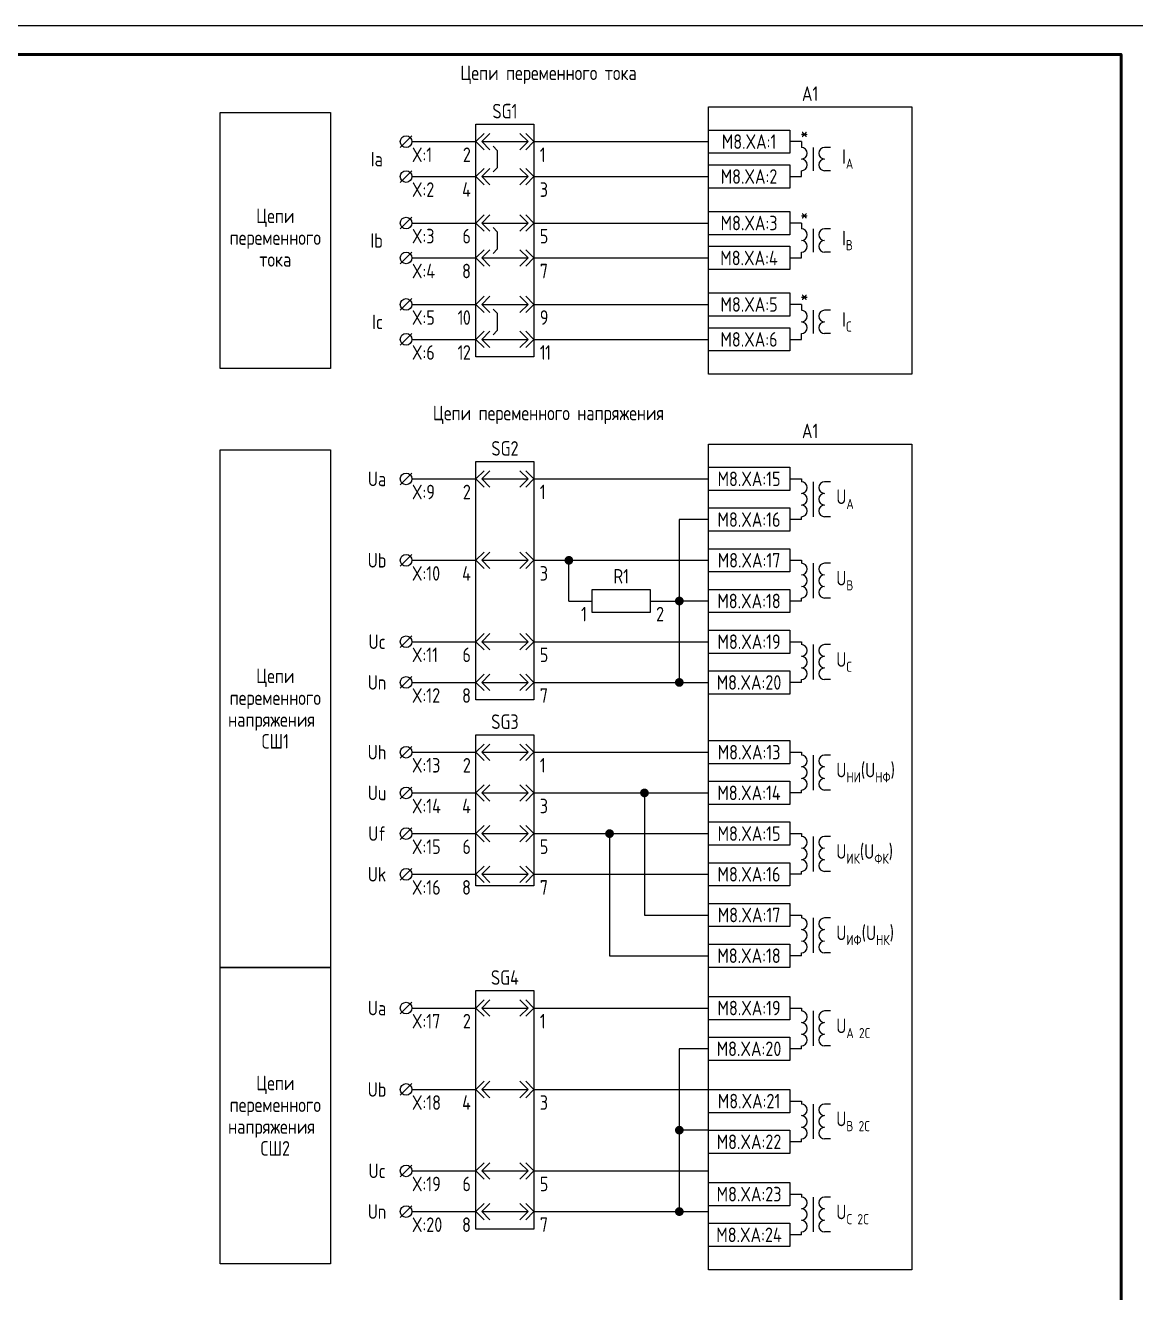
# Model space of a CAD drawing. Header units: millimetres. Extents: x -774 to 2891, y -90 to 618.
# Drawn here: x 226.5 to 417.5, y 79.1 to 297 of the extents above; entities that cross this region are included whole.
import ezdxf

# ---------------------------------------------------------------- set-up
doc = ezdxf.new("R2010")
doc.units = ezdxf.units.MM
doc.styles.add('Gost_type_A', font='GOST_0.TTF')

# ---------------------------------------------------------------- blocks, each defined once
blk = doc.blocks.new('Формат_А3')
blk.add_lwpolyline([(-420, 297), (0, 297), (0, 0), (-420, 0)], close=True)
at = {"lineweight": 50}
blk.add_lwpolyline([(-400, 292), (-5, 292), (-5, 5), (-400, 5)], close=True, dxfattribs=at)
blk = doc.blocks.new('БИ_разъем')
for p, q in [((0, 0), (1.41, 1.41)), ((0, 0), (1.41, 1.41)), ((0, 0), (1.41, -1.41)), ((0, 0), (1.41, -1.41)), ((1, 0), (2.41, 1.41)), ((1, 0), (2.41, -1.41)), ((1, 0), (9, 0)), ((9, 0), (7.59, 1.41)), ((9, 0), (7.59, -1.41)), ((10, 0), (8.59, 1.41)), ((10, 0), (8.59, 1.41)), ((10, 0), (8.59, -1.41)), ((10, 0), (8.59, -1.41))]:
    blk.add_line(p, q)
blk = doc.blocks.new('БИ_перемычка')
for p, q in [((2.97, -0.79), (3.67, -1.5)), ((3.67, -1.5), (3.67, -4.5)), ((2.97, -5.21), (3.67, -4.5))]:
    blk.add_line(p, q)
blk = doc.blocks.new('POINT')
at = {"const_width": 0.75}
blk.add_lwpolyline([(-0.375, 0, 1), (0.375, 0, 1)], format="xyb", close=True, dxfattribs=at)

msp = doc.modelspace()

# ---------------------------------------------------------------- linework, layer by layer
for p, q in [((293, 278), (291, 276)), ((293, 277), (304, 277)), ((314, 277), (344, 277)), ((360, 277), (358, 277)), ((293, 272), (291, 270)), ((293, 271), (303.83, 271)), ((304, 271), (305.41, 272.41)), ((304, 271), (305.41, 272.41)), ((304, 271), (305.41, 269.59)), ((304, 271), (305.41, 269.59)), ((305, 271), (306.41, 272.41)), ((305, 271), (306.41, 269.59)), ((305, 271), (313, 271)), ((313, 271), (311.59, 272.41)), ((313, 271), (311.59, 269.59)), ((314, 271), (312.59, 272.41)), ((314, 271), (312.59, 272.41)), ((314, 271), (312.59, 269.59)), ((314, 271), (312.59, 269.59)), ((314, 271), (344, 271)), ((358, 271), (360, 271)), ((293, 264), (291, 262)), ((293, 263), (303.83, 263)), ((314, 263), (344, 263)), ((360, 263), (358, 263)), ((293, 258), (291, 256)), ((293, 257), (303.83, 257)), ((314, 257), (344, 257)), ((358, 257), (360, 257)), ((293, 250), (291, 248)), ((293, 249), (304, 249)), ((314, 249), (344, 249)), ((360, 249), (358, 249)), ((304, 243), (305.41, 244.41)), ((304, 243), (305.41, 244.41)), ((305, 243), (306.41, 244.41)), ((313, 243), (311.59, 244.41)), ((314, 243), (312.59, 244.41)), ((314, 243), (312.59, 244.41)), ((293, 244), (291, 242)), ((293, 243), (303.83, 243)), ((304, 243), (305.41, 241.59)), ((304, 243), (305.41, 241.59)), ((305, 243), (306.41, 241.59)), ((305, 243), (313, 243)), ((313, 243), (311.59, 241.59)), ((314, 243), (312.59, 241.59)), ((314, 243), (312.59, 241.59)), ((314, 243), (344, 243)), ((358, 243), (360, 243)), ((293, 220), (291, 218)), ((293, 219), (304, 219)), ((314, 219), (344, 219)), ((344, 212), (339, 212)), ((339, 212), (339, 184)), ((293, 206), (291, 204)), ((293, 205), (304, 205)), ((314, 205), (344, 205)), ((320, 198), (320, 205)), ((320, 198), (324, 198)), ((334, 198), (339, 198)), ((344, 198), (339, 198)), ((293, 192), (291, 190)), ((293, 191), (304, 191)), ((314, 191), (344, 191)), ((293, 185), (291, 183)), ((293, 184), (304, 184)), ((314, 184), (344, 184)), ((293, 173), (291, 171)), ((293, 172), (304, 172)), ((314, 172), (344, 172)), ((293, 166), (291, 164)), ((293, 165), (304, 165)), ((314, 165), (344, 165)), ((333, 165), (333, 144)), ((293, 159), (291, 157)), ((293, 158), (304, 158)), ((314, 158), (344, 158)), ((327, 158), (327, 137)), ((293, 152), (291, 150)), ((293, 151), (304, 151)), ((314, 151), (344, 151)), ((333, 144), (344, 144)), ((327, 137), (344, 137)), ((293, 129), (291, 127)), ((293, 128), (304, 128)), ((314, 128), (344, 128)), ((344, 121), (339, 121)), ((339, 121), (339, 93)), ((293, 115), (291, 113)), ((293, 114), (304, 114)), ((314, 114), (344, 114)), ((344, 107), (339, 107)), ((293, 101), (291, 99)), ((293, 100), (304, 100)), ((314, 100), (344, 100)), ((293, 94), (291, 92)), ((293, 93), (304, 93)), ((314, 93), (344, 93))]:
    msp.add_line(p, q)
at = {"ltscale": 4}
for p, q in [((360, 277), (360, 276)), ((360, 276.5), (360, 276)), ((362, 276), (362, 272)), ((362, 276), (362, 272)), ((365, 276), (364, 276)), ((365, 276), (364, 276)), ((360, 271), (360, 272)), ((365, 272), (364, 272)), ((365, 272), (364, 272)), ((360, 263), (360, 262)), ((360, 262.5), (360, 262)), ((362, 262), (362, 258)), ((362, 262), (362, 258)), ((365, 262), (364, 262)), ((365, 262), (364, 262)), ((360, 257), (360, 258)), ((365, 258), (364, 258)), ((365, 258), (364, 258)), ((360, 249), (360, 248)), ((360, 248.5), (360, 248)), ((362, 248), (362, 244)), ((362, 248), (362, 244)), ((365, 248), (364, 248)), ((365, 248), (364, 248)), ((360, 243), (360, 244)), ((365, 244), (364, 244)), ((365, 244), (364, 244)), ((358, 219), (360, 219)), ((360, 219), (360, 218.5)), ((360, 219), (360, 218.5)), ((362, 218.5), (362, 214.5)), ((365, 218.5), (364, 218.5)), ((362, 216.5), (362, 212.5)), ((360, 212), (358, 212)), ((360, 212), (360, 212.5)), ((365, 212.5), (364, 212.5)), ((358, 205), (360, 205)), ((360, 205), (360, 204.5)), ((360, 205), (360, 204.5)), ((362, 204.5), (362, 200.5)), ((365, 204.5), (364, 204.5)), ((362, 202.5), (362, 198.5)), ((360, 198), (360, 198.5)), ((365, 198.5), (364, 198.5)), ((360, 198), (358, 198)), ((358, 191), (360, 191)), ((360, 191), (360, 190.5)), ((360, 191), (360, 190.5)), ((362, 190.5), (362, 186.5)), ((365, 190.5), (364, 190.5)), ((362, 188.5), (362, 184.5)), ((360, 184), (358, 184)), ((360, 184), (360, 184.5)), ((365, 184.5), (364, 184.5)), ((358, 172), (360, 172)), ((360, 172), (360, 171.5)), ((360, 172), (360, 171.5)), ((362, 171.5), (362, 167.5)), ((365, 171.5), (364, 171.5)), ((362, 169.5), (362, 165.5)), ((360, 165), (358, 165)), ((360, 165), (360, 165.5)), ((365, 165.5), (364, 165.5)), ((358, 158), (360, 158)), ((360, 158), (360, 157.5)), ((360, 158), (360, 157.5)), ((362, 157.5), (362, 153.5)), ((365, 157.5), (364, 157.5)), ((362, 155.5), (362, 151.5)), ((360, 151), (358, 151)), ((360, 151), (360, 151.5)), ((365, 151.5), (364, 151.5)), ((358, 144), (360, 144)), ((360, 144), (360, 143.5)), ((360, 144), (360, 143.5)), ((362, 143.5), (362, 139.5)), ((365, 143.5), (364, 143.5)), ((362, 141.5), (362, 137.5)), ((360, 137), (360, 137.5)), ((365, 137.5), (364, 137.5)), ((360, 137), (358, 137)), ((358, 128), (360, 128)), ((360, 128), (360, 127.5)), ((360, 128), (360, 127.5)), ((362, 127.5), (362, 123.5)), ((365, 127.5), (364, 127.5)), ((362, 125.5), (362, 121.5)), ((360, 121), (358, 121)), ((360, 121), (360, 121.5)), ((365, 121.5), (364, 121.5)), ((358, 112), (360, 112)), ((360, 112), (360, 111.5)), ((360, 112), (360, 111.5)), ((362, 111.5), (362, 107.5)), ((365, 111.5), (364, 111.5)), ((362, 109.5), (362, 105.5)), ((360, 105), (358, 105)), ((360, 105), (360, 105.5)), ((365, 105.5), (364, 105.5)), ((358, 96), (360, 96)), ((360, 96), (360, 95.5)), ((360, 96), (360, 95.5)), ((362, 95.5), (362, 91.5)), ((365, 95.5), (364, 95.5)), ((362, 93.5), (362, 89.5)), ((360, 89), (360, 89.5)), ((365, 89.5), (364, 89.5)), ((360, 89), (358, 89))]:
    msp.add_line(p, q, dxfattribs=at)
for points in [[(279, 238), (260, 238), (260, 282), (279, 282)], [(344, 283), (379, 283), (379, 237), (344, 237)], [(304, 280), (314, 280), (314, 240), (304, 240)], [(344, 279), (358, 279), (358, 275), (344, 275)], [(344, 273), (358, 273), (358, 269), (344, 269)], [(344, 265), (358, 265), (358, 261), (344, 261)], [(344, 259), (358, 259), (358, 255), (344, 255)], [(344, 251), (358, 251), (358, 247), (344, 247)], [(344, 245), (358, 245), (358, 241), (344, 241)], [(344, 225), (379, 225), (379, 83), (344, 83)], [(279, 135), (260, 135), (260, 224), (279, 224)], [(304, 222), (314, 222), (314, 181), (304, 181)], [(344, 221), (358, 221), (358, 217), (344, 217)], [(344, 214), (358, 214), (358, 210), (344, 210)], [(344, 207), (358, 207), (358, 203), (344, 203)], [(324, 200), (334, 200), (334, 196), (324, 196)], [(344, 200), (358, 200), (358, 196), (344, 196)], [(344, 193), (358, 193), (358, 189), (344, 189)], [(344, 186), (358, 186), (358, 182), (344, 182)], [(304, 175), (314, 175), (314, 149), (304, 149)], [(344, 174), (358, 174), (358, 170), (344, 170)], [(344, 167), (358, 167), (358, 163), (344, 163)], [(344, 160), (358, 160), (358, 156), (344, 156)], [(344, 153), (358, 153), (358, 149), (344, 149)], [(344, 146), (358, 146), (358, 142), (344, 142)], [(344, 139), (358, 139), (358, 135), (344, 135)], [(279, 84), (260, 84), (260, 135), (279, 135)], [(304, 131), (314, 131), (314, 90), (304, 90)], [(344, 130), (358, 130), (358, 126), (344, 126)], [(344, 123), (358, 123), (358, 119), (344, 119)], [(344, 114), (358, 114), (358, 110), (344, 110)], [(344, 107), (358, 107), (358, 103), (344, 103)], [(344, 98), (358, 98), (358, 94), (344, 94)], [(344, 91), (358, 91), (358, 87), (344, 87)]]:
    msp.add_lwpolyline(points, close=True)
for centre in [(292, 277), (292, 271), (292, 263), (292, 257), (292, 249), (292, 243), (292, 219), (292, 205), (292, 191), (292, 184), (292, 172), (292, 165), (292, 158), (292, 151), (292, 128), (292, 114), (292, 100), (292, 93)]:
    msp.add_circle(centre, 1)
for centre, start, end in [((360, 275), 270, 90), ((360, 275), 270, 90), ((364, 275), 90, 270), ((364, 275), 90, 270), ((360, 273), 270, 90), ((360, 273), 270, 90), ((364, 273), 90, 270), ((364, 273), 90, 270), ((360, 261), 270, 90), ((360, 261), 270, 90), ((364, 261), 90, 270), ((364, 261), 90, 270), ((360, 259), 270, 90), ((360, 259), 270, 90), ((364, 259), 90, 270), ((364, 259), 90, 270), ((360, 247), 270, 90), ((360, 247), 270, 90), ((364, 247), 90, 270), ((364, 247), 90, 270), ((360, 245), 270, 90), ((360, 245), 270, 90), ((364, 245), 90, 270), ((364, 245), 90, 270), ((360, 217.5), 270, 90), ((364, 217.5), 90, 270), ((364, 217.5), 90, 270), ((360, 215.5), 270, 90), ((364, 215.5), 90, 270), ((364, 215.5), 90, 270), ((360, 213.5), 270, 90), ((364, 213.5), 90, 270), ((360, 203.5), 270, 90), ((364, 203.5), 90, 270), ((364, 203.5), 90, 270), ((360, 201.5), 270, 90), ((364, 201.5), 90, 270), ((364, 201.5), 90, 270), ((360, 199.5), 270, 90), ((364, 199.5), 90, 270), ((360, 189.5), 270, 90), ((364, 189.5), 90, 270), ((364, 189.5), 90, 270), ((360, 187.5), 270, 90), ((364, 187.5), 90, 270), ((364, 187.5), 90, 270), ((360, 185.5), 270, 90), ((364, 185.5), 90, 270), ((360, 170.5), 270, 90), ((364, 170.5), 90, 270), ((364, 170.5), 90, 270), ((360, 168.5), 270, 90), ((364, 168.5), 90, 270), ((364, 168.5), 90, 270), ((360, 166.5), 270, 90), ((364, 166.5), 90, 270), ((360, 156.5), 270, 90), ((364, 156.5), 90, 270), ((364, 156.5), 90, 270), ((360, 154.5), 270, 90), ((364, 154.5), 90, 270), ((364, 154.5), 90, 270), ((360, 152.5), 270, 90), ((364, 152.5), 90, 270), ((360, 142.5), 270, 90), ((364, 142.5), 90, 270), ((364, 142.5), 90, 270), ((360, 140.5), 270, 90), ((360, 138.5), 270, 90), ((364, 140.5), 90, 270), ((364, 140.5), 90, 270), ((364, 138.5), 90, 270), ((360, 126.5), 270, 90), ((364, 126.5), 90, 270), ((364, 126.5), 90, 270), ((360, 124.5), 270, 90), ((364, 124.5), 90, 270), ((364, 124.5), 90, 270), ((360, 122.5), 270, 90), ((364, 122.5), 90, 270), ((360, 110.5), 270, 90), ((364, 110.5), 90, 270), ((364, 110.5), 90, 270), ((360, 108.5), 270, 90), ((364, 108.5), 90, 270), ((364, 108.5), 90, 270), ((360, 106.5), 270, 90), ((364, 106.5), 90, 270), ((360, 94.5), 270, 90), ((364, 94.5), 90, 270), ((364, 94.5), 90, 270), ((360, 92.5), 270, 90), ((364, 92.5), 90, 270), ((364, 92.5), 90, 270), ((360, 90.5), 270, 90), ((364, 90.5), 90, 270)]:
    msp.add_arc(centre, 1, start, end, dxfattribs=at)

# ---------------------------------------------------------------- block references
for name, p in [('Формат_А3', (420, 0)), ('БИ_разъем', (304, 277)), ('БИ_перемычка', (304, 277)), ('БИ_разъем', (304, 263)), ('БИ_перемычка', (304, 263)), ('БИ_разъем', (304, 257)), ('БИ_разъем', (304, 249)), ('БИ_перемычка', (304, 249)), ('БИ_разъем', (304, 219)), ('БИ_разъем', (304, 205)), ('POINT', (320, 205)), ('POINT', (339, 198)), ('БИ_разъем', (304, 191)), ('БИ_разъем', (304, 184)), ('POINT', (339, 184)), ('БИ_разъем', (304, 172)), ('БИ_разъем', (304, 165)), ('POINT', (333, 165)), ('БИ_разъем', (304, 158)), ('POINT', (327, 158)), ('БИ_разъем', (304, 151)), ('БИ_разъем', (304, 128)), ('БИ_разъем', (304, 114)), ('POINT', (339, 107)), ('БИ_разъем', (304, 100)), ('БИ_разъем', (304, 93)), ('POINT', (339, 93))]:
    msp.add_blockref(name, p)

# ---------------------------------------------------------------- texts
at = {"char_height": 2.5, "line_spacing_factor": 0.9, "style": 'Gost_type_A'}
for s, insert, width, attachment_point in [('Цепи переменного тока', (316.5, 288.5), 197, 5), ('A1', (361.5, 284), 35, 8), ('SG1', (309, 281), 10, 8), ('Ia', (288, 274), 6, 6), ('X:1', (293, 276), 10, 1), ('{\\T0.9;2}', (303, 276), 5, 3), ('{\\T0.9;1}', (315, 276), 5, 1), ('X:2', (293, 270), 10, 1), ('{\\T0.9;4}', (303, 270), 5, 3), ('{\\T0.9;3}', (315, 270), 5, 1), ('Цепи переменного тока', (269.5, 260.5), 19, 5), ('X:3', (293, 262), 10, 1), ('{\\T0.9;6}', (303, 262), 5, 3), ('{\\T0.9;5}', (315, 262), 5, 1), ('Ib', (288, 260), 6, 6), ('X:4', (293, 256), 10, 1), ('{\\T0.9;8}', (303, 256), 5, 3), ('{\\T0.9;7}', (315, 256), 5, 1), ('Ic', (288, 246), 6, 6), ('X:5', (293, 248), 10, 1), ('{\\T0.9;10}', (303, 248), 5, 3), ('{\\T0.9;9}', (315, 248), 5, 1), ('X:6', (293, 242), 10, 1), ('{\\T0.9;12}', (303, 242), 5, 3), ('{\\T0.9;11}', (315, 242), 5, 1), ('Цепи переменного напряжения', (316.5, 230), 197, 5), ('A1', (361.5, 226), 35, 8), ('SG2', (309, 223), 10, 8), ('Ua', (287, 219), 6, 5), ('X:9', (293, 218), 10, 1), ('{\\T0.9;2}', (303, 218), 5, 3), ('{\\T0.9;1}', (315, 218), 5, 1), ('Ub', (287, 205), 6, 5), ('X:10', (293, 204), 10, 1), ('{\\T0.9;4}', (303, 204), 5, 3), ('{\\T0.9;3}', (315, 204), 5, 1), ('R1', (329, 201), 10, 8), ('{\\T0.9;1}', (323, 197), 5, 3), ('{\\T0.9;2}', (335, 197), 5, 1), ('Uc', (287, 191), 6, 5), ('X:11', (293, 190), 10, 1), ('{\\T0.9;6}', (303, 190), 5, 3), ('{\\T0.9;5}', (315, 190), 5, 1), ('Цепи переменного напряжения  СШ1', (269.5, 179.5), 19, 5), ('Un', (287, 184), 6, 5), ('X:12', (293, 183), 10, 1), ('{\\T0.9;8}', (303, 183), 5, 3), ('{\\T0.9;7}', (315, 183), 5, 1), ('SG3', (309, 176), 10, 8), ('Uh', (287, 172), 6, 5), ('X:13', (293, 171), 8, 1), ('{\\T0.9;2}', (303, 171), 5, 3), ('{\\T0.9;1}', (315, 171), 5, 1), ('Uu', (287, 165), 6, 5), ('X:14', (293, 164), 8, 1), ('{\\T0.9;4}', (303, 164), 5, 3), ('{\\T0.9;3}', (315, 164), 5, 1), ('Uf', (287, 158), 6, 5), ('X:15', (293, 157), 8, 1), ('{\\T0.9;6}', (303, 157), 5, 3), ('{\\T0.9;5}', (315, 157), 5, 1), ('Uk', (287, 151), 6, 5), ('X:16', (293, 150), 8, 1), ('{\\T0.9;8}', (303, 150), 5, 3), ('{\\T0.9;7}', (315, 150), 5, 1), ('SG4', (309, 132), 10, 8), ('Ua', (287, 128), 6, 5), ('X:17', (293, 127), 10, 1), ('{\\T0.9;2}', (303, 127), 5, 3), ('{\\T0.9;1}', (315, 127), 5, 1), ('Цепи переменного напряжения  СШ2', (269.5, 109.5), 19, 5), ('Ub', (287, 114), 6, 5), ('X:18', (293, 113), 10, 1), ('{\\T0.9;4}', (303, 113), 5, 3), ('{\\T0.9;3}', (315, 113), 5, 1), ('Uc', (287, 100), 6, 5), ('X:19', (293, 99), 10, 1), ('{\\T0.9;6}', (303, 99), 5, 3), ('{\\T0.9;5}', (315, 99), 5, 1), ('Un', (287, 93), 6, 5), ('X:20', (293, 92), 10, 1), ('{\\T0.9;8}', (303, 92), 5, 3), ('{\\T0.9;7}', (315, 92), 5, 1)]:
    msp.add_mtext(s, dxfattribs=dict(at, insert=insert, width=width, attachment_point=attachment_point))
at = {"char_height": 2.5, "style": 'Gost_type_A'}
for s, insert, width, attachment_point in [('M8.XA:1', (351, 277), 14, 5), ('*', (360.5, 278.5), 3, 5), ('\\A1;I{\\H0.7x;\\S^ A;}', (367, 274), 8, 4), ('M8.XA:2', (350.99, 271), 14.018, 5), ('M8.XA:3', (351, 263), 14, 5), ('*', (360.5, 264.5), 3, 5), ('\\A1;I{\\H0.7x;\\S^ В;}', (367, 260), 8, 4), ('M8.XA:4', (350.99, 256.99), 14.018, 5), ('*', (360.5, 250.5), 3, 5), ('M8.XA:5', (351, 249), 14, 5), ('\\A1;I{\\H0.7x;\\S^ C;}', (367, 246), 8, 4), ('M8.XA:6', (350.99, 242.99), 14.018, 5), ('M8.XA:15', (351, 219), 14, 5), ('\\A1;U{\\H0.7x;\\S^ A;}', (366, 215.5), 12, 4), ('M8.XA:16', (350.99, 212), 14.018, 5), ('M8.XA:17', (351, 205), 14, 5), ('\\A1;U{\\H0.7x;\\S^ B;}', (366, 201.5), 12, 4), ('M8.XA:18', (350.99, 198), 14.018, 5), ('M8.XA:19', (351, 191), 14, 5), ('\\A1;U{\\H0.7x;\\S^ С;}', (366, 187.5), 12, 4), ('M8.XA:20', (350.99, 184), 14.018, 5), ('M8.XA:13', (351, 172), 14, 5), ('\\A1;U{\\H0.7x;\\S^ НИ;\\H1.42857x;(U\\H0.7x;\\S^ НФ;\\H1.42857x;)}', (366, 168.5), 12, 4), ('M8.XA:14', (350.99, 165), 14.018, 5), ('M8.XA:15', (351, 158), 14, 5), ('\\A1;U{\\H0.7x;\\S^ ИК;\\H1.42857x;(U\\H0.7x;\\S^ ФК;\\H1.42857x;)}', (366, 154.5), 12, 4), ('M8.XA:16', (350.99, 151), 14.018, 5), ('M8.XA:17', (351, 144), 14, 5), ('\\A1;U{\\H0.7x;\\S^ ИФ;\\H1.42857x;(U\\H0.7x;\\S^ НК;\\H1.42857x;)}', (366, 140.5), 12, 4), ('M8.XA:18', (350.99, 137), 14.018, 5), ('M8.XA:19', (351, 128), 14, 5), ('\\A1;U{\\H0.7x;\\S^ A 2C;}', (366, 124.5), 12, 4), ('M8.XA:20', (350.99, 121), 14.018, 5), ('M8.XA:21', (351, 112), 14, 5), ('\\A1;U{\\H0.7x;\\S^ B 2C;}', (366, 108.5), 12, 4), ('M8.XA:22', (350.99, 105), 14.018, 5), ('M8.XA:23', (351, 96), 14, 5), ('\\A1;U{\\H0.7x;\\S^ C 2C;}', (366, 92.5), 12, 4), ('M8.XA:24', (350.99, 89), 14.018, 5)]:
    msp.add_mtext(s, dxfattribs=dict(at, insert=insert, width=width, attachment_point=attachment_point))

doc.saveas('drawing.dxf')
